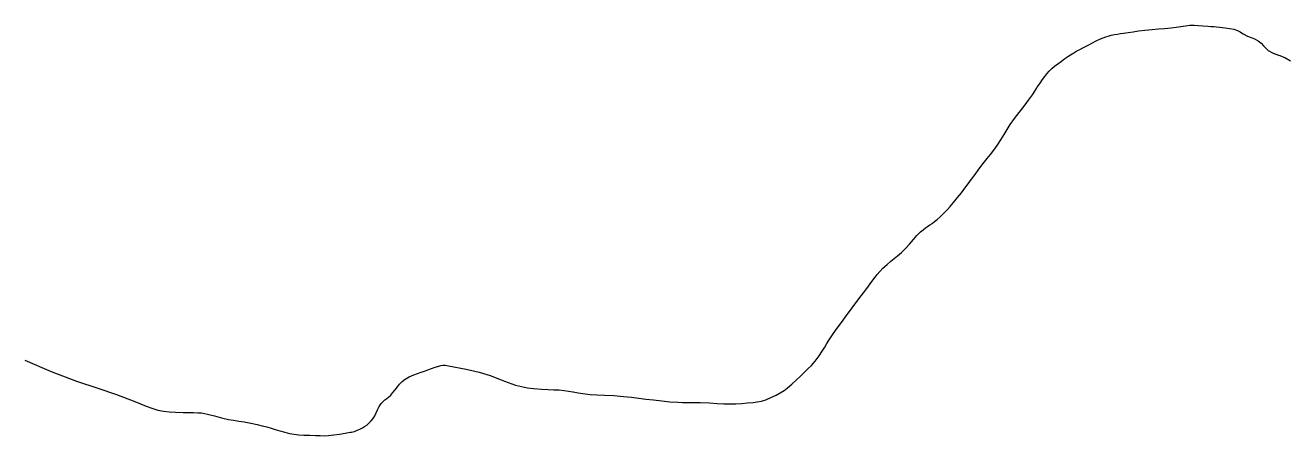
# Model space of a CAD drawing. Header units: inches. Extents: x 11258954 to 11313122, y 3645444 to 3695200.
# Drawn here: x 11277316 to 11278861, y 3694512 to 3695014 of the extents above; entities that cross this region are included whole.
import ezdxf

# ---------------------------------------------------------------- set-up
doc = ezdxf.new("R2010")
doc.units = ezdxf.units.IN
doc.header["$MEASUREMENT"] = 0
for name, color, linetype in [('CorporateLimit', 22, 'Continuous'), ('VotingPrecinct', 233, 'Continuous'), ('Ward', 133, 'Continuous')]:
    doc.layers.add(name, color=color, linetype=linetype)

msp = doc.modelspace()

# ---------------------------------------------------------------- linework, layer by layer
at = {"layer": 'CorporateLimit'}
msp.add_polyline3d([(11277315.3125, 3694604.0625, 0), (11277347.4375, 3694590.375, 0), (11277378.5625, 3694578.625, 0), (11277404.4375, 3694569.875, 0), (11277427.4375, 3694562.125, 0), (11277449.875, 3694553.5625, 0), (11277456.469, 3694550.8125, 0), (11277463.5, 3694547.9375, 0), (11277470.6565, 3694545.3125, 0), (11277477.6875, 3694543.1875, 0), (11277484.719, 3694541.6875, 0), (11277491.8125, 3694540.875, 0), (11277499.625, 3694540.4375, 0), (11277508.6875, 3694540.1875, 0), (11277515.4375, 3694540.0625, 0), (11277521.4065, 3694540.0625, 0), (11277526.6565, 3694539.875, 0), (11277531.3125, 3694539.5625, 0), (11277538.625, 3694538.25, 0), (11277547, 3694536.125, 0), (11277555.75, 3694533.75, 0), (11277564.125, 3694531.75, 0), (11277570.5, 3694530.625, 0), (11277576.7815, 3694529.6875, 0), (11277583.6565, 3694528.6875, 0), (11277591.719, 3694527.125, 0), (11277599.1565, 3694525.5, 0), (11277605.5625, 3694523.9375, 0), (11277611.1875, 3694522.4375, 0), (11277616.344, 3694520.9375, 0), (11277621.4065, 3694519.375, 0), (11277627.094, 3694517.625, 0), (11277633, 3694515.9375, 0), (11277638.75, 3694514.5625, 0), (11277644.469, 3694513.5, 0), (11277650.125, 3694512.875, 0), (11277656.344, 3694512.5625, 0), (11277663.75, 3694512.375, 0), (11277670.5625, 3694512.1875, 0), (11277676.375, 3694511.9375, 0), (11277681.5625, 3694511.75, 0), (11277686.5625, 3694511.9375, 0), (11277693, 3694512.6875, 0), (11277699.969, 3694513.75, 0), (11277706.9065, 3694515, 0), (11277713.1875, 3694515.9375, 0), (11277714.844, 3694516.125, 0), (11277716.5315, 3694516.4375, 0), (11277718.469, 3694517, 0), (11277720.7815, 3694517.9375, 0), (11277724.9065, 3694519.8125, 0), (11277728.1565, 3694521.4375, 0), (11277730.844, 3694523, 0), (11277733.375, 3694524.75, 0), (11277736.125, 3694527.0625, 0), (11277738.844, 3694529.8125, 0), (11277741.344, 3694532.875, 0), (11277743.4065, 3694536.125, 0), (11277745.094, 3694539.8125, 0), (11277746.594, 3694543.5625, 0), (11277748.4375, 3694547.375, 0), (11277751.1875, 3694551.1875, 0), (11277753.469, 3694553.5, 0), (11277755.6875, 3694555.4375, 0), (11277757.8125, 3694557.125, 0), (11277759.8125, 3694558.75, 0), (11277762.6565, 3694561.5, 0), (11277765.469, 3694564.6875, 0), (11277768.219, 3694568.0625, 0), (11277770.8125, 3694571.375, 0), (11277773.625, 3694574.75, 0), (11277776.6875, 3694577.875, 0), (11277780.469, 3694580.75, 0), (11277785.4065, 3694583.5625, 0), (11277790.875, 3694586.0625, 0), (11277795.594, 3694587.875, 0), (11277799.875, 3694589.375, 0), (11277804.0315, 3694590.75, 0), (11277808.219, 3694592.25, 0), (11277812.75, 3694593.875, 0), (11277817.2815, 3694595.4375, 0), (11277821.4375, 3694596.8125, 0), (11277823.875, 3694597.5, 0), (11277826.4065, 3694597.875, 0), (11277829.469, 3694597.875, 0), (11277833.4375, 3694597.375, 0), (11277855, 3694593.3125, 0), (11277871.0315, 3694589.4375, 0), (11277884.3125, 3694585.1875, 0), (11277897.6565, 3694580.1875, 0), (11277901.9065, 3694578.5625, 0), (11277906.4065, 3694576.875, 0), (11277910.969, 3694575.25, 0), (11277915.469, 3694573.75, 0), (11277922.75, 3694571.8125, 0), (11277930, 3694570.4375, 0), (11277937.969, 3694569.5, 0), (11277947.2815, 3694568.75, 0), (11277955.344, 3694568.3125, 0), (11277962.375, 3694568.0625, 0), (11277968.719, 3694567.75, 0), (11277974.6875, 3694567.1875, 0), (11277980.094, 3694566.375, 0), (11277985.6405, 3694565.377, 0), (11277986, 3694565.3125, 0), (11277992.0315, 3694564.1875, 0), (11277997.9065, 3694563.1875, 0), (11278006.5625, 3694562.25, 0), (11278015.0315, 3694561.75, 0), (11278024.344, 3694561.4375, 0), (11278035.5315, 3694560.75, 0), (11278047.4375, 3694559.75, 0), (11278057.4065, 3694558.75, 0), (11278066.3125, 3694557.6875, 0), (11278074.9375, 3694556.5625, 0), (11278084.1875, 3694555.4375, 0), (11278094.219, 3694554.3125, 0), (11278104.3125, 3694553.375, 0), (11278113.75, 3694552.75, 0), (11278119.8125, 3694552.5625, 0), (11278125.9375, 3694552.5625, 0), (11278132.875, 3694552.5, 0), (11278141.375, 3694552.375, 0), (11278152.6565, 3694551.9375, 0), (11278161.844, 3694551.3125, 0), (11278170, 3694550.75, 0), (11278178.1875, 3694550.5625, 0), (11278184.9375, 3694550.75, 0), (11278192.0625, 3694551.25, 0), (11278199.1875, 3694551.875, 0), (11278206, 3694552.5625, 0), (11278211.1565, 3694553.1875, 0), (11278216.2815, 3694554.125, 0), (11278221.6875, 3694555.75, 0), (11278227.8125, 3694558.375, 0), (11278234.0625, 3694561.5, 0), (11278239.25, 3694564.3125, 0), (11278243.8125, 3694567.1875, 0), (11278248.219, 3694570.375, 0), (11278253.469, 3694574.8125, 0), (11278258.6875, 3694579.625, 0), (11278263.7815, 3694584.5, 0), (11278268.625, 3694589.1875, 0), (11278273.0625, 3694593.4375, 0), (11278277.4065, 3694597.75, 0), (11278281.9065, 3694602.875, 0), (11278286.8125, 3694609.375, 0), (11278290.6565, 3694615.0625, 0), (11278293.6565, 3694619.875, 0), (11278296.344, 3694624.375, 0), (11278299.219, 3694629, 0), (11278303.969, 3694636.1875, 0), (11278308.875, 3694643.1875, 0), (11278313.9375, 3694650.125, 0), (11278319.0315, 3694657, 0), (11278327.1565, 3694668, 0), (11278335.4065, 3694679.0625, 0), (11278343.7815, 3694690.3125, 0), (11278352.4375, 3694701.8125, 0), (11278355.25, 3694705.5625, 0), (11278357.875, 3694709.0625, 0), (11278360.9065, 3694712.625, 0), (11278364.844, 3694716.625, 0), (11278369.9065, 3694721.25, 0), (11278374.4065, 3694725.0625, 0), (11278378.5, 3694728.375, 0), (11278382.469, 3694731.625, 0), (11278387.344, 3694735.9375, 0), (11278392.2815, 3694740.6875, 0), (11278397.25, 3694745.9375, 0), (11278402.2815, 3694751.625, 0), (11278404.3125, 3694754.125, 0), (11278406.125, 3694756.375, 0), (11278408.125, 3694758.625, 0), (11278410.6875, 3694761.0625, 0), (11278413.875, 3694763.6875, 0), (11278416.7815, 3694765.8125, 0), (11278419.5, 3694767.6875, 0), (11278422.094, 3694769.4375, 0), (11278425.0315, 3694771.375, 0), (11278428.0315, 3694773.5625, 0), (11278431.2815, 3694776.1875, 0), (11278434.875, 3694779.4375, 0), (11278439.75, 3694784.1875, 0), (11278443.625, 3694788.1875, 0), (11278447.1875, 3694792.1875, 0), (11278451.094, 3694796.875, 0), (11278456.125, 3694803.0625, 0), (11278460.75, 3694808.875, 0), (11278465.0315, 3694814.375, 0), (11278469.094, 3694819.6875, 0), (11278473.2815, 3694825.375, 0), (11278477.5625, 3694831.3125, 0), (11278482.1875, 3694837.625, 0), (11278487.5, 3694844.6875, 0), (11278492.25, 3694850.6875, 0), (11278496.4375, 3694855.75, 0), (11278500.469, 3694860.8125, 0), (11278504.719, 3694866.6875, 0), (11278509.1565, 3694873.625, 0), (11278513, 3694880.1875, 0), (11278516.625, 3694886.375, 0), (11278520.3125, 3694892.3125, 0), (11278525.625, 3694899.6875, 0), (11278531.4375, 3694907.0625, 0), (11278537.6565, 3694914.8125, 0), (11278544.125, 3694923.5, 0), (11278547.594, 3694928.5625, 0), (11278550.5625, 3694933.125, 0), (11278553.1875, 3694937.1875, 0), (11278553.5625, 3694937.75, 0), (11278557.125, 3694942.9375, 0), (11278560.125, 3694947.1875, 0), (11278562.844, 3694951, 0), (11278565.469, 3694954.4375, 0), (11278568.1565, 3694957.5625, 0), (11278571.2815, 3694960.625, 0), (11278574.75, 3694963.5625, 0), (11278578.75, 3694966.625, 0), (11278583.344, 3694969.9375, 0), (11278587.375, 3694972.875, 0), (11278590.8125, 3694975.375, 0), (11278594.219, 3694977.6875, 0), (11278598.1565, 3694980.125, 0), (11278602.0315, 3694982.25, 0), (11278605.6875, 3694984.125, 0), (11278609.1875, 3694985.875, 0), (11278612.5625, 3694987.5625, 0), (11278616.719, 3694989.8125, 0), (11278620.9375, 3694992.1875, 0), (11278625.5625, 3694994.5625, 0), (11278630.7815, 3694996.9375, 0), (11278634.219, 3694998.375, 0), (11278637.25, 3694999.5, 0), (11278640.3125, 3695000.5, 0), (11278643.7815, 3695001.375, 0), (11278647.9065, 3695002.1875, 0), (11278651.7815, 3695002.875, 0), (11278655.4375, 3695003.4375, 0), (11278658.969, 3695003.9375, 0), (11278664.844, 3695004.875, 0), (11278670.844, 3695005.8125, 0), (11278677.5, 3695006.8125, 0), (11278685.1875, 3695007.75, 0), (11278694.2815, 3695008.625, 0), (11278701.9065, 3695009.1875, 0), (11278709.1875, 3695009.75, 0), (11278717.4065, 3695010.5625, 0), (11278723.594, 3695011.4375, 0), (11278729.344, 3695012.3125, 0), (11278734.844, 3695013.125, 0), (11278740.219, 3695013.5625, 0), (11278745.344, 3695013.625, 0), (11278750.594, 3695013.3125, 0), (11278756.125, 3695012.875, 0), (11278762.0315, 3695012.375, 0), (11278765.9065, 3695012.125, 0), (11278769.4065, 3695011.9375, 0), (11278772.9375, 3695011.6875, 0), (11278777.0315, 3695011.1875, 0), (11278783.25, 3695010.375, 0), (11278788.9065, 3695009.6875, 0), (11278793.969, 3695008.75, 0), (11278798.4375, 3695007.1875, 0), (11278799.969, 3695006.375, 0), (11278801.5625, 3695005.5, 0), (11278803.344, 3695004.375, 0), (11278805.4375, 3695003.125, 0), (11278810.719, 3695000.5, 0), (11278815.25, 3694998.875, 0), (11278819.469, 3694997.1875, 0), (11278823.844, 3694994.5625, 0), (11278827.344, 3694991.625, 0), (11278830.344, 3694988.5, 0), (11278833.1565, 3694985.5625, 0), (11278836.0625, 3694982.9375, 0), (11278842.125, 3694979.5, 0), (11278848.8105, 3694977.0195, 0), (11278849.0315, 3694976.9375, 0), (11278856.2815, 3694974.1875, 0), (11278863.469, 3694970.125, 0)], dxfattribs=at)
at = {"layer": 'VotingPrecinct'}
msp.add_polyline3d([(11277315.3125, 3694604.0625, 0), (11277347.4375, 3694590.375, 0), (11277378.5625, 3694578.625, 0), (11277404.4375, 3694569.875, 0), (11277427.4375, 3694562.125, 0), (11277449.875, 3694553.5625, 0), (11277456.469, 3694550.8125, 0), (11277463.5, 3694547.9375, 0), (11277470.6565, 3694545.3125, 0), (11277477.6875, 3694543.1875, 0), (11277484.719, 3694541.6875, 0), (11277491.8125, 3694540.875, 0), (11277499.625, 3694540.4375, 0), (11277508.6875, 3694540.1875, 0), (11277515.4375, 3694540.0625, 0), (11277521.4065, 3694540.0625, 0), (11277526.6565, 3694539.875, 0), (11277531.3125, 3694539.5625, 0), (11277538.625, 3694538.25, 0), (11277547, 3694536.125, 0), (11277555.75, 3694533.75, 0), (11277564.125, 3694531.75, 0), (11277570.5, 3694530.625, 0), (11277576.7815, 3694529.6875, 0), (11277583.6565, 3694528.6875, 0), (11277591.719, 3694527.125, 0), (11277599.1565, 3694525.5, 0), (11277605.5625, 3694523.9375, 0), (11277611.1875, 3694522.4375, 0), (11277616.344, 3694520.9375, 0), (11277621.4065, 3694519.375, 0), (11277627.094, 3694517.625, 0), (11277633, 3694515.9375, 0), (11277638.75, 3694514.5625, 0), (11277644.469, 3694513.5, 0), (11277650.125, 3694512.875, 0), (11277656.344, 3694512.5625, 0), (11277663.75, 3694512.375, 0), (11277670.5625, 3694512.1875, 0), (11277676.375, 3694511.9375, 0), (11277681.5625, 3694511.75, 0), (11277686.5625, 3694511.9375, 0), (11277693, 3694512.6875, 0), (11277699.969, 3694513.75, 0), (11277706.9065, 3694515, 0), (11277713.1875, 3694515.9375, 0), (11277714.844, 3694516.125, 0), (11277716.5315, 3694516.4375, 0), (11277718.469, 3694517, 0), (11277720.7815, 3694517.9375, 0), (11277724.9065, 3694519.8125, 0), (11277728.1565, 3694521.4375, 0), (11277730.844, 3694523, 0), (11277733.375, 3694524.75, 0), (11277736.125, 3694527.0625, 0), (11277738.844, 3694529.8125, 0), (11277741.344, 3694532.875, 0), (11277743.4065, 3694536.125, 0), (11277745.094, 3694539.8125, 0), (11277746.594, 3694543.5625, 0), (11277748.4375, 3694547.375, 0), (11277751.1875, 3694551.1875, 0), (11277753.469, 3694553.5, 0), (11277755.6875, 3694555.4375, 0), (11277757.8125, 3694557.125, 0), (11277759.8125, 3694558.75, 0), (11277762.6565, 3694561.5, 0), (11277765.469, 3694564.6875, 0), (11277768.219, 3694568.0625, 0), (11277770.8125, 3694571.375, 0), (11277773.625, 3694574.75, 0), (11277776.6875, 3694577.875, 0), (11277780.469, 3694580.75, 0), (11277785.4065, 3694583.5625, 0), (11277790.875, 3694586.0625, 0), (11277795.594, 3694587.875, 0), (11277799.875, 3694589.375, 0), (11277804.0315, 3694590.75, 0), (11277808.219, 3694592.25, 0), (11277812.75, 3694593.875, 0), (11277817.2815, 3694595.4375, 0), (11277821.4375, 3694596.8125, 0), (11277823.875, 3694597.5, 0), (11277826.4065, 3694597.875, 0), (11277829.469, 3694597.875, 0), (11277833.4375, 3694597.375, 0), (11277855, 3694593.3125, 0), (11277871.0315, 3694589.4375, 0), (11277884.3125, 3694585.1875, 0), (11277897.6565, 3694580.1875, 0), (11277901.9065, 3694578.5625, 0), (11277906.4065, 3694576.875, 0), (11277910.969, 3694575.25, 0), (11277915.469, 3694573.75, 0), (11277922.75, 3694571.8125, 0), (11277930, 3694570.4375, 0), (11277937.969, 3694569.5, 0), (11277947.2815, 3694568.75, 0), (11277955.344, 3694568.3125, 0), (11277962.375, 3694568.0625, 0), (11277968.719, 3694567.75, 0), (11277974.6875, 3694567.1875, 0), (11277980.094, 3694566.375, 0), (11277985.6405, 3694565.377, 0), (11277986, 3694565.3125, 0), (11277992.0315, 3694564.1875, 0), (11277997.9065, 3694563.1875, 0), (11278006.5625, 3694562.25, 0), (11278015.0315, 3694561.75, 0), (11278024.344, 3694561.4375, 0), (11278035.5315, 3694560.75, 0), (11278047.4375, 3694559.75, 0), (11278057.4065, 3694558.75, 0), (11278066.3125, 3694557.6875, 0), (11278074.9375, 3694556.5625, 0), (11278084.1875, 3694555.4375, 0), (11278094.219, 3694554.3125, 0), (11278104.3125, 3694553.375, 0), (11278113.75, 3694552.75, 0), (11278119.8125, 3694552.5625, 0), (11278125.9375, 3694552.5625, 0), (11278132.875, 3694552.5, 0), (11278141.375, 3694552.375, 0), (11278152.6565, 3694551.9375, 0), (11278161.844, 3694551.3125, 0), (11278170, 3694550.75, 0), (11278178.1875, 3694550.5625, 0), (11278184.9375, 3694550.75, 0), (11278192.0625, 3694551.25, 0), (11278199.1875, 3694551.875, 0), (11278206, 3694552.5625, 0), (11278211.1565, 3694553.1875, 0), (11278216.2815, 3694554.125, 0), (11278221.6875, 3694555.75, 0), (11278227.8125, 3694558.375, 0), (11278234.0625, 3694561.5, 0), (11278239.25, 3694564.3125, 0), (11278243.8125, 3694567.1875, 0), (11278248.219, 3694570.375, 0), (11278253.469, 3694574.8125, 0), (11278258.6875, 3694579.625, 0), (11278263.7815, 3694584.5, 0), (11278268.625, 3694589.1875, 0), (11278273.0625, 3694593.4375, 0), (11278277.4065, 3694597.75, 0), (11278281.9065, 3694602.875, 0), (11278286.8125, 3694609.375, 0), (11278290.6565, 3694615.0625, 0), (11278293.6565, 3694619.875, 0), (11278296.344, 3694624.375, 0), (11278299.219, 3694629, 0), (11278303.969, 3694636.1875, 0), (11278308.875, 3694643.1875, 0), (11278313.9375, 3694650.125, 0), (11278319.0315, 3694657, 0), (11278327.1565, 3694668, 0), (11278335.4065, 3694679.0625, 0), (11278343.7815, 3694690.3125, 0), (11278352.4375, 3694701.8125, 0), (11278355.25, 3694705.5625, 0), (11278357.875, 3694709.0625, 0), (11278360.9065, 3694712.625, 0), (11278364.844, 3694716.625, 0), (11278369.9065, 3694721.25, 0), (11278374.4065, 3694725.0625, 0), (11278378.5, 3694728.375, 0), (11278382.469, 3694731.625, 0), (11278387.344, 3694735.9375, 0), (11278392.2815, 3694740.6875, 0), (11278397.25, 3694745.9375, 0), (11278402.2815, 3694751.625, 0), (11278404.3125, 3694754.125, 0), (11278406.125, 3694756.375, 0), (11278408.125, 3694758.625, 0), (11278410.6875, 3694761.0625, 0), (11278413.875, 3694763.6875, 0), (11278416.7815, 3694765.8125, 0), (11278419.5, 3694767.6875, 0), (11278422.094, 3694769.4375, 0), (11278425.0315, 3694771.375, 0), (11278428.0315, 3694773.5625, 0), (11278431.2815, 3694776.1875, 0), (11278434.875, 3694779.4375, 0), (11278439.75, 3694784.1875, 0), (11278443.625, 3694788.1875, 0), (11278447.1875, 3694792.1875, 0), (11278451.094, 3694796.875, 0), (11278456.125, 3694803.0625, 0), (11278460.75, 3694808.875, 0), (11278465.0315, 3694814.375, 0), (11278469.094, 3694819.6875, 0), (11278473.2815, 3694825.375, 0), (11278477.5625, 3694831.3125, 0), (11278482.1875, 3694837.625, 0), (11278487.5, 3694844.6875, 0), (11278492.25, 3694850.6875, 0), (11278496.4375, 3694855.75, 0), (11278500.469, 3694860.8125, 0), (11278504.719, 3694866.6875, 0), (11278509.1565, 3694873.625, 0), (11278513, 3694880.1875, 0), (11278516.625, 3694886.375, 0), (11278520.3125, 3694892.3125, 0), (11278525.625, 3694899.6875, 0), (11278531.4375, 3694907.0625, 0), (11278537.6565, 3694914.8125, 0), (11278544.125, 3694923.5, 0), (11278547.594, 3694928.5625, 0), (11278550.5625, 3694933.125, 0), (11278553.1875, 3694937.1875, 0), (11278553.5625, 3694937.75, 0), (11278557.125, 3694942.9375, 0), (11278560.125, 3694947.1875, 0), (11278562.844, 3694951, 0), (11278565.469, 3694954.4375, 0), (11278568.1565, 3694957.5625, 0), (11278571.2815, 3694960.625, 0), (11278574.75, 3694963.5625, 0), (11278578.75, 3694966.625, 0), (11278583.344, 3694969.9375, 0), (11278587.375, 3694972.875, 0), (11278590.8125, 3694975.375, 0), (11278594.219, 3694977.6875, 0), (11278598.1565, 3694980.125, 0), (11278602.0315, 3694982.25, 0), (11278605.6875, 3694984.125, 0), (11278609.1875, 3694985.875, 0), (11278612.5625, 3694987.5625, 0), (11278616.719, 3694989.8125, 0), (11278620.9375, 3694992.1875, 0), (11278625.5625, 3694994.5625, 0), (11278630.7815, 3694996.9375, 0), (11278634.219, 3694998.375, 0), (11278637.25, 3694999.5, 0), (11278640.3125, 3695000.5, 0), (11278643.7815, 3695001.375, 0), (11278647.9065, 3695002.1875, 0), (11278651.7815, 3695002.875, 0), (11278655.4375, 3695003.4375, 0), (11278658.969, 3695003.9375, 0), (11278664.844, 3695004.875, 0), (11278670.844, 3695005.8125, 0), (11278677.5, 3695006.8125, 0), (11278685.1875, 3695007.75, 0), (11278694.2815, 3695008.625, 0), (11278701.9065, 3695009.1875, 0), (11278709.1875, 3695009.75, 0), (11278717.4065, 3695010.5625, 0), (11278723.594, 3695011.4375, 0), (11278729.344, 3695012.3125, 0), (11278734.844, 3695013.125, 0), (11278740.219, 3695013.5625, 0), (11278745.344, 3695013.625, 0), (11278750.594, 3695013.3125, 0), (11278756.125, 3695012.875, 0), (11278762.0315, 3695012.375, 0), (11278765.9065, 3695012.125, 0), (11278769.4065, 3695011.9375, 0), (11278772.9375, 3695011.6875, 0), (11278777.0315, 3695011.1875, 0), (11278783.25, 3695010.375, 0), (11278788.9065, 3695009.6875, 0), (11278793.969, 3695008.75, 0), (11278798.4375, 3695007.1875, 0), (11278799.969, 3695006.375, 0), (11278801.5625, 3695005.5, 0), (11278803.344, 3695004.375, 0), (11278805.4375, 3695003.125, 0), (11278810.719, 3695000.5, 0), (11278815.25, 3694998.875, 0), (11278819.469, 3694997.1875, 0), (11278823.844, 3694994.5625, 0), (11278827.344, 3694991.625, 0), (11278830.344, 3694988.5, 0), (11278833.1565, 3694985.5625, 0), (11278836.0625, 3694982.9375, 0), (11278842.125, 3694979.5, 0), (11278848.8105, 3694977.0195, 0), (11278849.0315, 3694976.9375, 0), (11278856.2815, 3694974.1875, 0), (11278863.469, 3694970.125, 0)], dxfattribs=at)
at = {"layer": 'Ward'}
msp.add_polyline3d([(11277315.3125, 3694604.0625, 0), (11277347.4375, 3694590.375, 0), (11277378.5625, 3694578.625, 0), (11277404.4375, 3694569.875, 0), (11277427.4375, 3694562.125, 0), (11277449.875, 3694553.5625, 0), (11277456.469, 3694550.8125, 0), (11277463.5, 3694547.9375, 0), (11277470.6565, 3694545.3125, 0), (11277477.6875, 3694543.1875, 0), (11277484.719, 3694541.6875, 0), (11277491.8125, 3694540.875, 0), (11277499.625, 3694540.4375, 0), (11277508.6875, 3694540.1875, 0), (11277515.4375, 3694540.0625, 0), (11277521.4065, 3694540.0625, 0), (11277526.6565, 3694539.875, 0), (11277531.3125, 3694539.5625, 0), (11277538.625, 3694538.25, 0), (11277547, 3694536.125, 0), (11277555.75, 3694533.75, 0), (11277564.125, 3694531.75, 0), (11277570.5, 3694530.625, 0), (11277576.7815, 3694529.6875, 0), (11277583.6565, 3694528.6875, 0), (11277591.719, 3694527.125, 0), (11277599.1565, 3694525.5, 0), (11277605.5625, 3694523.9375, 0), (11277611.1875, 3694522.4375, 0), (11277616.344, 3694520.9375, 0), (11277621.4065, 3694519.375, 0), (11277627.094, 3694517.625, 0), (11277633, 3694515.9375, 0), (11277638.75, 3694514.5625, 0), (11277644.469, 3694513.5, 0), (11277650.125, 3694512.875, 0), (11277656.344, 3694512.5625, 0), (11277663.75, 3694512.375, 0), (11277670.5625, 3694512.1875, 0), (11277676.375, 3694511.9375, 0), (11277681.5625, 3694511.75, 0), (11277686.5625, 3694511.9375, 0), (11277693, 3694512.6875, 0), (11277699.969, 3694513.75, 0), (11277706.9065, 3694515, 0), (11277713.1875, 3694515.9375, 0), (11277714.844, 3694516.125, 0), (11277716.5315, 3694516.4375, 0), (11277718.469, 3694517, 0), (11277720.7815, 3694517.9375, 0), (11277724.9065, 3694519.8125, 0), (11277728.1565, 3694521.4375, 0), (11277730.844, 3694523, 0), (11277733.375, 3694524.75, 0), (11277736.125, 3694527.0625, 0), (11277738.844, 3694529.8125, 0), (11277741.344, 3694532.875, 0), (11277743.4065, 3694536.125, 0), (11277745.094, 3694539.8125, 0), (11277746.594, 3694543.5625, 0), (11277748.4375, 3694547.375, 0), (11277751.1875, 3694551.1875, 0), (11277753.469, 3694553.5, 0), (11277755.6875, 3694555.4375, 0), (11277757.8125, 3694557.125, 0), (11277759.8125, 3694558.75, 0), (11277762.6565, 3694561.5, 0), (11277765.469, 3694564.6875, 0), (11277768.219, 3694568.0625, 0), (11277770.8125, 3694571.375, 0), (11277773.625, 3694574.75, 0), (11277776.6875, 3694577.875, 0), (11277780.469, 3694580.75, 0), (11277785.4065, 3694583.5625, 0), (11277790.875, 3694586.0625, 0), (11277795.594, 3694587.875, 0), (11277799.875, 3694589.375, 0), (11277804.0315, 3694590.75, 0), (11277808.219, 3694592.25, 0), (11277812.75, 3694593.875, 0), (11277817.2815, 3694595.4375, 0), (11277821.4375, 3694596.8125, 0), (11277823.875, 3694597.5, 0), (11277826.4065, 3694597.875, 0), (11277829.469, 3694597.875, 0), (11277833.4375, 3694597.375, 0), (11277855, 3694593.3125, 0), (11277871.0315, 3694589.4375, 0), (11277884.3125, 3694585.1875, 0), (11277897.6565, 3694580.1875, 0), (11277901.9065, 3694578.5625, 0), (11277906.4065, 3694576.875, 0), (11277910.969, 3694575.25, 0), (11277915.469, 3694573.75, 0), (11277922.75, 3694571.8125, 0), (11277930, 3694570.4375, 0), (11277937.969, 3694569.5, 0), (11277947.2815, 3694568.75, 0), (11277955.344, 3694568.3125, 0), (11277962.375, 3694568.0625, 0), (11277968.719, 3694567.75, 0), (11277974.6875, 3694567.1875, 0), (11277980.094, 3694566.375, 0), (11277985.6405, 3694565.377, 0), (11277986, 3694565.3125, 0), (11277992.0315, 3694564.1875, 0), (11277997.9065, 3694563.1875, 0), (11278006.5625, 3694562.25, 0), (11278015.0315, 3694561.75, 0), (11278024.344, 3694561.4375, 0), (11278035.5315, 3694560.75, 0), (11278047.4375, 3694559.75, 0), (11278057.4065, 3694558.75, 0), (11278066.3125, 3694557.6875, 0), (11278074.9375, 3694556.5625, 0), (11278084.1875, 3694555.4375, 0), (11278094.219, 3694554.3125, 0), (11278104.3125, 3694553.375, 0), (11278113.75, 3694552.75, 0), (11278119.8125, 3694552.5625, 0), (11278125.9375, 3694552.5625, 0), (11278132.875, 3694552.5, 0), (11278141.375, 3694552.375, 0), (11278152.6565, 3694551.9375, 0), (11278161.844, 3694551.3125, 0), (11278170, 3694550.75, 0), (11278178.1875, 3694550.5625, 0), (11278184.9375, 3694550.75, 0), (11278192.0625, 3694551.25, 0), (11278199.1875, 3694551.875, 0), (11278206, 3694552.5625, 0), (11278211.1565, 3694553.1875, 0), (11278216.2815, 3694554.125, 0), (11278221.6875, 3694555.75, 0), (11278227.8125, 3694558.375, 0), (11278234.0625, 3694561.5, 0), (11278239.25, 3694564.3125, 0), (11278243.8125, 3694567.1875, 0), (11278248.219, 3694570.375, 0), (11278253.469, 3694574.8125, 0), (11278258.6875, 3694579.625, 0), (11278263.7815, 3694584.5, 0), (11278268.625, 3694589.1875, 0), (11278273.0625, 3694593.4375, 0), (11278277.4065, 3694597.75, 0), (11278281.9065, 3694602.875, 0), (11278286.8125, 3694609.375, 0), (11278290.6565, 3694615.0625, 0), (11278293.6565, 3694619.875, 0), (11278296.344, 3694624.375, 0), (11278299.219, 3694629, 0), (11278303.969, 3694636.1875, 0), (11278308.875, 3694643.1875, 0), (11278313.9375, 3694650.125, 0), (11278319.0315, 3694657, 0), (11278327.1565, 3694668, 0), (11278335.4065, 3694679.0625, 0), (11278343.7815, 3694690.3125, 0), (11278352.4375, 3694701.8125, 0), (11278355.25, 3694705.5625, 0), (11278357.875, 3694709.0625, 0), (11278360.9065, 3694712.625, 0), (11278364.844, 3694716.625, 0), (11278369.9065, 3694721.25, 0), (11278374.4065, 3694725.0625, 0), (11278378.5, 3694728.375, 0), (11278382.469, 3694731.625, 0), (11278387.344, 3694735.9375, 0), (11278392.2815, 3694740.6875, 0), (11278397.25, 3694745.9375, 0), (11278402.2815, 3694751.625, 0), (11278404.3125, 3694754.125, 0), (11278406.125, 3694756.375, 0), (11278408.125, 3694758.625, 0), (11278410.6875, 3694761.0625, 0), (11278413.875, 3694763.6875, 0), (11278416.7815, 3694765.8125, 0), (11278419.5, 3694767.6875, 0), (11278422.094, 3694769.4375, 0), (11278425.0315, 3694771.375, 0), (11278428.0315, 3694773.5625, 0), (11278431.2815, 3694776.1875, 0), (11278434.875, 3694779.4375, 0), (11278439.75, 3694784.1875, 0), (11278443.625, 3694788.1875, 0), (11278447.1875, 3694792.1875, 0), (11278451.094, 3694796.875, 0), (11278456.125, 3694803.0625, 0), (11278460.75, 3694808.875, 0), (11278465.0315, 3694814.375, 0), (11278469.094, 3694819.6875, 0), (11278473.2815, 3694825.375, 0), (11278477.5625, 3694831.3125, 0), (11278482.1875, 3694837.625, 0), (11278487.5, 3694844.6875, 0), (11278492.25, 3694850.6875, 0), (11278496.4375, 3694855.75, 0), (11278500.469, 3694860.8125, 0), (11278504.719, 3694866.6875, 0), (11278509.1565, 3694873.625, 0), (11278513, 3694880.1875, 0), (11278516.625, 3694886.375, 0), (11278520.3125, 3694892.3125, 0), (11278525.625, 3694899.6875, 0), (11278531.4375, 3694907.0625, 0), (11278537.6565, 3694914.8125, 0), (11278544.125, 3694923.5, 0), (11278547.594, 3694928.5625, 0), (11278550.5625, 3694933.125, 0), (11278553.1875, 3694937.1875, 0), (11278553.5625, 3694937.75, 0), (11278557.125, 3694942.9375, 0), (11278560.125, 3694947.1875, 0), (11278562.844, 3694951, 0), (11278565.469, 3694954.4375, 0), (11278568.1565, 3694957.5625, 0), (11278571.2815, 3694960.625, 0), (11278574.75, 3694963.5625, 0), (11278578.75, 3694966.625, 0), (11278583.344, 3694969.9375, 0), (11278587.375, 3694972.875, 0), (11278590.8125, 3694975.375, 0), (11278594.219, 3694977.6875, 0), (11278598.1565, 3694980.125, 0), (11278602.0315, 3694982.25, 0), (11278605.6875, 3694984.125, 0), (11278609.1875, 3694985.875, 0), (11278612.5625, 3694987.5625, 0), (11278616.719, 3694989.8125, 0), (11278620.9375, 3694992.1875, 0), (11278625.5625, 3694994.5625, 0), (11278630.7815, 3694996.9375, 0), (11278634.219, 3694998.375, 0), (11278637.25, 3694999.5, 0), (11278640.3125, 3695000.5, 0), (11278643.7815, 3695001.375, 0), (11278647.9065, 3695002.1875, 0), (11278651.7815, 3695002.875, 0), (11278655.4375, 3695003.4375, 0), (11278658.969, 3695003.9375, 0), (11278664.844, 3695004.875, 0), (11278670.844, 3695005.8125, 0), (11278677.5, 3695006.8125, 0), (11278685.1875, 3695007.75, 0), (11278694.2815, 3695008.625, 0), (11278701.9065, 3695009.1875, 0), (11278709.1875, 3695009.75, 0), (11278717.4065, 3695010.5625, 0), (11278723.594, 3695011.4375, 0), (11278729.344, 3695012.3125, 0), (11278734.844, 3695013.125, 0), (11278740.219, 3695013.5625, 0), (11278745.344, 3695013.625, 0), (11278750.594, 3695013.3125, 0), (11278756.125, 3695012.875, 0), (11278762.0315, 3695012.375, 0), (11278765.9065, 3695012.125, 0), (11278769.4065, 3695011.9375, 0), (11278772.9375, 3695011.6875, 0), (11278777.0315, 3695011.1875, 0), (11278783.25, 3695010.375, 0), (11278788.9065, 3695009.6875, 0), (11278793.969, 3695008.75, 0), (11278798.4375, 3695007.1875, 0), (11278799.969, 3695006.375, 0), (11278801.5625, 3695005.5, 0), (11278803.344, 3695004.375, 0), (11278805.4375, 3695003.125, 0), (11278810.719, 3695000.5, 0), (11278815.25, 3694998.875, 0), (11278819.469, 3694997.1875, 0), (11278823.844, 3694994.5625, 0), (11278827.344, 3694991.625, 0), (11278830.344, 3694988.5, 0), (11278833.1565, 3694985.5625, 0), (11278836.0625, 3694982.9375, 0), (11278842.125, 3694979.5, 0), (11278848.8105, 3694977.0195, 0), (11278849.0315, 3694976.9375, 0), (11278856.2815, 3694974.1875, 0), (11278863.469, 3694970.125, 0)], dxfattribs=at)

doc.saveas('drawing.dxf')
